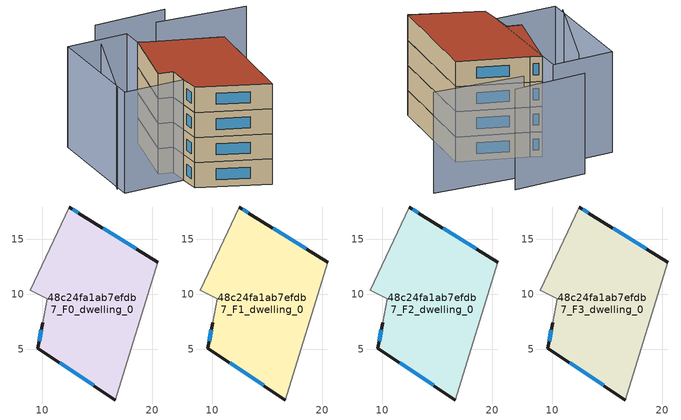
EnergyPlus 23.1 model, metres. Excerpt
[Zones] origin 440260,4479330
48c24fa1ab7efdb7_F0_dwelling_0
 floor ground (EU_floor_Construction): 20.48,12.89 16.62,0.37 9.59,5.07 10.02,7.38 10.42,9.58 8.9,10.33 12.43,17.91 13.58,17.18 z0
 wall outside (EU_wall_Construction): 10.02,7.38 9.59,5.07 16.62,0.37 / 20.48,12.89 13.58,17.18 12.43,17.91 z0:3
 wall adiabatic (EU_wall_Construction): 12.43,17.91 8.9,10.33 10.42,9.58 10.02,7.38 / 16.62,0.37 20.48,12.89 z0:3
 window (EU_Window_Construction): 9.9,6.73 9.71,5.72 / 13.26,17.39 12.75,17.7 / 18.54,14.1 15.52,15.98 / 11.57,3.75 14.65,1.69 z0.84:2.16
48c24fa1ab7efdb7_F1_dwelling_0
 floor to 48c24fa1ab7efdb7_F0_dwelling_0 (EU_floor_Construction): 20.48,12.89 16.62,0.37 9.59,5.07 10.02,7.38 10.42,9.58 8.9,10.33 12.43,17.91 13.58,17.18 z3
 wall outside (EU_wall_Construction): 10.02,7.38 9.59,5.07 16.62,0.37 / 20.48,12.89 13.58,17.18 12.43,17.91 z3:6
 wall adiabatic (EU_wall_Construction): 12.43,17.91 8.9,10.33 10.42,9.58 10.02,7.38 / 16.62,0.37 20.48,12.89 z3:6
 window (EU_Window_Construction): 9.9,6.73 9.71,5.72 / 13.26,17.39 12.75,17.7 / 18.54,14.1 15.52,15.98 / 11.57,3.75 14.65,1.69 z3.84:5.16
48c24fa1ab7efdb7_F2_dwelling_0
 floor to 48c24fa1ab7efdb7_F1_dwelling_0 (EU_floor_Construction): 20.48,12.89 16.62,0.37 9.59,5.07 10.02,7.38 10.42,9.58 8.9,10.33 12.43,17.91 13.58,17.18 z6
 wall outside (EU_wall_Construction): 10.02,7.38 9.59,5.07 16.62,0.37 / 20.48,12.89 13.58,17.18 12.43,17.91 z6:9
 wall adiabatic (EU_wall_Construction): 12.43,17.91 8.9,10.33 10.42,9.58 10.02,7.38 / 16.62,0.37 20.48,12.89 z6:9
 window (EU_Window_Construction): 9.9,6.73 9.71,5.72 / 13.26,17.39 12.75,17.7 / 18.54,14.1 15.52,15.98 / 11.57,3.75 14.65,1.69 z6.84:8.16
48c24fa1ab7efdb7_F3_dwelling_0
 floor to 48c24fa1ab7efdb7_F2_dwelling_0 (EU_floor_Construction): 20.48,12.89 16.62,0.37 9.59,5.07 10.02,7.38 10.42,9.58 8.9,10.33 12.43,17.91 13.58,17.18 z9
 wall outside (EU_wall_Construction): 10.02,7.38 9.59,5.07 16.62,0.37 / 20.48,12.89 13.58,17.18 12.43,17.91 z9:12
 wall adiabatic (EU_wall_Construction): 12.43,17.91 8.9,10.33 10.42,9.58 10.02,7.38 / 16.62,0.37 20.48,12.89 z9:12
 window (EU_Window_Construction): 9.9,6.73 9.71,5.72 / 13.26,17.39 12.75,17.7 / 18.54,14.1 15.52,15.98 / 11.57,3.75 14.65,1.69 z9.84:11.16
 roof outside (EU_roof_Construction): 16.62,0.37 20.48,12.89 13.58,17.18 12.43,17.91 8.9,10.33 10.42,9.58 10.02,7.38 9.59,5.07 z12
shading: 9.09,20.1 3.03,10.25 / 20.14,22.43 11.8,24.23 / 27.44,17.36 17.32,20.53 / 12.99,20.33 10.02,7.38 / 10.02,7.38 2.98,9 / 2.98,9 5.95,21.95 / 5.95,21.95 12.99,20.33 z0:12
[Building]
EU S2 Campaign: North Axis=0; Terrain=City; Solar Distribution=FullExterior
[Site:Location]
Madrid: Latitude=40.5; Longitude=-3.5; Time Zone=1; Elevation=609
[SizingPeriod:WeatherFileDays]
AnnualSizingPeriod: Begin Month=1; Begin Day of Month=1; End Month=12; End Day of Month=31; Day of Week for Start Day=Monday; Use Weather File Daylight Saving Period=No; Use Weather File Rain and Snow Indicators=No
[MATERIAL]
EU_InternalMass_Material: Roughness=MediumRough; Thickness=0.1; Conductivity=1; Density=1800; Specific Heat=900; Thermal Absorptance=0.9; Solar Absorptance=0.7; Visible Absorptance=0.7
[MATERIAL:NOMASS] Roughness=MediumRough; Thermal Absorptance=0.9; Solar Absorptance=0.7; Visible Absorptance=0.7
Name | Thermal Resistance
EU_wall_NoMass; EU_roof_NoMass | 2.16768
EU_floor_NoMass | 1.14339
[WINDOWMATERIAL:SIMPLEGLAZINGSYSTEM]
EU_Window_SimpleGlazing: UFactor=3.23888; Solar Heat Gain Coefficient=0.85; Visible Transmittance=0.85
[CONSTRUCTION]
EU_wall_Construction: EU_wall_NoMass
EU_roof_Construction: EU_roof_NoMass
EU_floor_Construction: EU_floor_NoMass
EU_Window_Construction: EU_Window_SimpleGlazing
EU_InternalMass_Construction: EU_InternalMass_Material
[ZONE] Type=1; Multiplier=1; Ceiling Height=autocalculate; Volume=360.019; Floor Area=autocalculate; Part of Total Floor Area=Yes
48c24fa1ab7efdb7_F0_dwelling_0; 48c24fa1ab7efdb7_F1_dwelling_0; 48c24fa1ab7efdb7_F2_dwelling_0; 48c24fa1ab7efdb7_F3_dwelling_0
[INTERNALMASS] Construction=EU_InternalMass_Construction; Surface Area=120.006
Name | Zone or ZoneList
48c24fa1ab7efdb7_F0_dwelling_0_EU_InternalMass | 48c24fa1ab7efdb7_F0_dwelling_0
48c24fa1ab7efdb7_F1_dwelling_0_EU_InternalMass | 48c24fa1ab7efdb7_F1_dwelling_0
48c24fa1ab7efdb7_F2_dwelling_0_EU_InternalMass | 48c24fa1ab7efdb7_F2_dwelling_0
48c24fa1ab7efdb7_F3_dwelling_0_EU_InternalMass | 48c24fa1ab7efdb7_F3_dwelling_0
[OTHEREQUIPMENT] Fuel Type=Electricity; Design Level Calculation Method=Watts/Area; Power per Zone Floor Area=1; Fraction Latent=0; Fraction Radiant=0; Fraction Lost=0; Carbon Dioxide Generation Rate=0; EndUse Subcategory=EU_Step8_InternalGains
Name | Zone or ZoneList or Space or SpaceList | Schedule
EU_Step8_InternalGain_48c24fa1ab7efdb7_F0_dwelling_0_f000 | 48c24fa1ab7efdb7_F0_dwelling_0 | EU_Step8_GainSchedule_48c24fa1ab7efdb7_F0_dwelling_0_f000
EU_Step8_InternalGain_48c24fa1ab7efdb7_F1_dwelling_0_f000 | 48c24fa1ab7efdb7_F1_dwelling_0 | EU_Step8_GainSchedule_48c24fa1ab7efdb7_F1_dwelling_0_f000
EU_Step8_InternalGain_48c24fa1ab7efdb7_F2_dwelling_0_f000 | 48c24fa1ab7efdb7_F2_dwelling_0 | EU_Step8_GainSchedule_48c24fa1ab7efdb7_F2_dwelling_0_f000
EU_Step8_InternalGain_48c24fa1ab7efdb7_F3_dwelling_0_f000 | 48c24fa1ab7efdb7_F3_dwelling_0 | EU_Step8_GainSchedule_48c24fa1ab7efdb7_F3_dwelling_0_f000
[ZONEVENTILATION:DESIGNFLOWRATE] Schedule=EU_AlwaysOn; Design Flow Rate Calculation Method=AirChanges/Hour; Air Changes per Hour=0.480546; Ventilation Type=Natural; Fan Pressure Rise=0; Fan Total Efficiency=1; Constant Term Coefficient=1; Temperature Term Coefficient=0; Velocity Term Coefficient=0; Velocity Squared Term Coefficient=0; Minimum Indoor Temperature=-100; Maximum Indoor Temperature=100; Delta Temperature=-100; Minimum Outdoor Temperature=-100; Maximum Outdoor Temperature=100; Maximum Wind Speed=40
Name | Zone or ZoneList or Space or SpaceList
EU_ConstantAir_48c24fa1ab7efdb7_F0_dwelling_0 | 48c24fa1ab7efdb7_F0_dwelling_0
EU_ConstantAir_48c24fa1ab7efdb7_F1_dwelling_0 | 48c24fa1ab7efdb7_F1_dwelling_0
EU_ConstantAir_48c24fa1ab7efdb7_F2_dwelling_0 | 48c24fa1ab7efdb7_F2_dwelling_0
EU_ConstantAir_48c24fa1ab7efdb7_F3_dwelling_0 | 48c24fa1ab7efdb7_F3_dwelling_0
[HVACTEMPLATE:THERMOSTAT] Constant Heating Setpoint=20; Constant Cooling Setpoint=50
EU_HeatOnly_48c24fa1ab7efdb7_F0_dwelling_0; EU_HeatOnly_48c24fa1ab7efdb7_F1_dwelling_0; EU_HeatOnly_48c24fa1ab7efdb7_F2_dwelling_0; EU_HeatOnly_48c24fa1ab7efdb7_F3_dwelling_0
[HVACTEMPLATE:ZONE:IDEALLOADSAIRSYSTEM] System Availability Schedule=EU_AlwaysOn; Maximum Heating Supply Air Temperature=50; Minimum Cooling Supply Air Temperature=13; Maximum Heating Supply Air Humidity Ratio=0.0156; Minimum Cooling Supply Air Humidity Ratio=0.0077; Heating Limit=NoLimit; Cooling Limit=NoLimit; Heating Availability Schedule=EU_AlwaysOn; Cooling Availability Schedule=EU_CoolingOff; Dehumidification Control Type=ConstantSensibleHeatRatio; Cooling Sensible Heat Ratio=0.7; Dehumidification Setpoint=60; Humidification Control Type=None; Humidification Setpoint=30; Outdoor Air Method=None; Outdoor Air Flow Rate per Person=0.00944; Outdoor Air Flow Rate per Zone Floor Area=0; Outdoor Air Flow Rate per Zone=0; Demand Controlled Ventilation Type=None; Outdoor Air Economizer Type=NoEconomizer; Heat Recovery Type=None; Sensible Heat Recovery Effectiveness=0.7; Latent Heat Recovery Effectiveness=0.65
Name | Template Thermostat
48c24fa1ab7efdb7_F0_dwelling_0 | EU_HeatOnly_48c24fa1ab7efdb7_F0_dwelling_0
48c24fa1ab7efdb7_F1_dwelling_0 | EU_HeatOnly_48c24fa1ab7efdb7_F1_dwelling_0
48c24fa1ab7efdb7_F2_dwelling_0 | EU_HeatOnly_48c24fa1ab7efdb7_F2_dwelling_0
48c24fa1ab7efdb7_F3_dwelling_0 | EU_HeatOnly_48c24fa1ab7efdb7_F3_dwelling_0
[SIZING:ZONE] Zone Cooling Design Supply Air Temperature Input Method=SupplyAirTemperature; Zone Cooling Design Supply Air Temperature=13; Zone Heating Design Supply Air Temperature Input Method=SupplyAirTemperature; Zone Heating Design Supply Air Temperature=50; Zone Cooling Design Supply Air Humidity Ratio=0.008; Zone Heating Design Supply Air Humidity Ratio=0.008; Cooling Design Air Flow Method=DesignDay; Cooling Design Air Flow Rate=0; Cooling Minimum Air Flow per Zone Floor Area=0.000762; Cooling Minimum Air Flow=0; Cooling Minimum Air Flow Fraction=0.2; Heating Design Air Flow Method=DesignDay; Heating Design Air Flow Rate=0; Heating Maximum Air Flow per Zone Floor Area=0.002032; Heating Maximum Air Flow=0.141576; Heating Maximum Air Flow Fraction=0.3; Account for Dedicated Outdoor Air System=No; Dedicated Outdoor Air System Control Strategy=NeutralSupplyAir; Dedicated Outdoor Air Low Setpoint Temperature for Design=autosize; Dedicated Outdoor Air High Setpoint Temperature for Design=autosize; Zone Load Sizing Method=Sensible Load Only No Latent Load; Zone Latent Cooling Design Supply Air Humidity Ratio Input Method=HumidityRatioDifference; Zone Cooling Design Supply Air Humidity Ratio Difference=0.005; Zone Latent Heating Design Supply Air Humidity Ratio Input Method=HumidityRatioDifference; Zone Humidification Design Supply Air Humidity Ratio Difference=0.005
48c24fa1ab7efdb7_F0_dwelling_0; 48c24fa1ab7efdb7_F1_dwelling_0; 48c24fa1ab7efdb7_F2_dwelling_0; 48c24fa1ab7efdb7_F3_dwelling_0
[SCHEDULE:CONSTANT]
Name | Hourly Value
EU_AlwaysOn | 1
EU_CoolingOff | 0
[SCHEDULE:FILE] Column Number=1; Rows to Skip at Top=0; Number of Hours of Data=8760; Column Separator=Comma; Interpolate to Timestep=No; Minutes per Item=60; Adjust Schedule for Daylight Savings=Yes
Name | File
EU_Step8_GainSchedule_48c24fa1ab7efdb7_F0_dwelling_0_f000 | ../../schedules/48c24fa1ab7efdb7/48c24fa1ab7efdb7_F0_dwelling_0_f000_gain.csv
EU_Step8_GainSchedule_48c24fa1ab7efdb7_F1_dwelling_0_f000 | ../../schedules/48c24fa1ab7efdb7/48c24fa1ab7efdb7_F1_dwelling_0_f000_gain.csv
EU_Step8_GainSchedule_48c24fa1ab7efdb7_F2_dwelling_0_f000 | ../../schedules/48c24fa1ab7efdb7/48c24fa1ab7efdb7_F2_dwelling_0_f000_gain.csv
EU_Step8_GainSchedule_48c24fa1ab7efdb7_F3_dwelling_0_f000 | ../../schedules/48c24fa1ab7efdb7/48c24fa1ab7efdb7_F3_dwelling_0_f000_gain.csv
